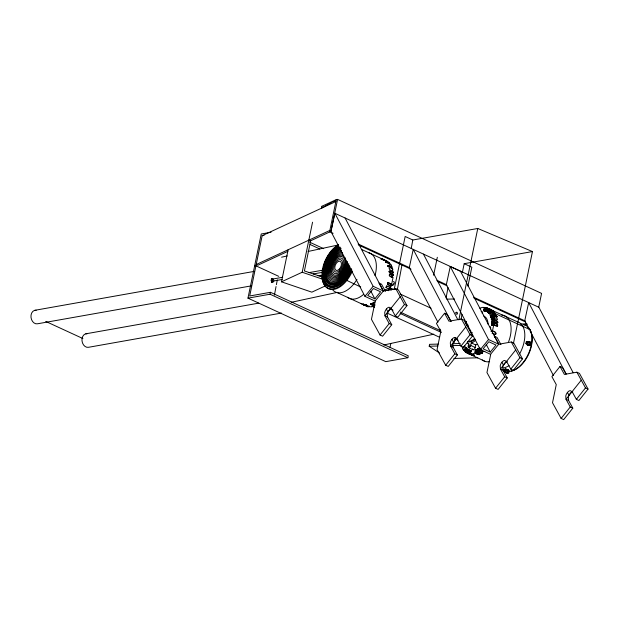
<?xml version="1.0" encoding="UTF-8"?>
<svg xmlns="http://www.w3.org/2000/svg" width="619" height="619" viewBox="0 0 619 619"><rect width="100%" height="100%" fill="white"/><g stroke="black" fill="none" stroke-linecap="round" stroke-linejoin="round"><path stroke-width="0.93" d="M471.454 350.586L470.664 351.275L469.976 353.573L473.968 355.616L468.235 353.565C471.283 349.867 468.126 348.327 467.213 353.07L464.575 351.267C467.732 348.659 465.821 345.472 463.809 350.331L465.418 351.135M467.786 353.333C466.935 350.702 471.407 349.805 469.473 350.888M474.982 352.992C477.659 355.476 483.416 354.857 476.282 352.536C478.015 347.452 474.061 349.634 474.982 352.992L472.637 353.828L470.471 353.797L471.229 350.602L470.541 350.447L469.953 351.391L469.38 351.128M477.489 351.917C475.918 349.371 479.547 345.99 478.804 351.012C485.791 352.76 480.483 355.035 477.489 351.917L475.547 353.256M478.061 352.18L477.93 349.518L478.812 348.59M519.581 353.913A24.884 14.361 -65.3 0 0 516.919 321.601L485.613 307.45C485.698 311.597 481.876 312.053 484.414 307.434L484.986 307.697L484.306 311.04M492.739 310.545L493.173 310.73L487.664 308.161C486.751 312.904 483.601 311.365 486.65 307.666L486.225 307.457M486.163 311.512L485.977 310.606L487.215 307.929M494.411 312.015L493.947 312.742L494.743 312.363L489.598 309.098C488.685 313.841 485.528 312.301 488.577 308.602M487.408 312.092L487.973 312.355L489.149 308.866L490.171 309.361M494.751 312.425L491.076 310.893C489.134 315.814 487.091 312.494 490.302 309.957M488.608 313.26C489.451 313.477 490.333 310.653 491.238 309.794C490.155 308.672 489.064 310.088 490.341 309.368M490.712 317.106L491.803 317.617L490.797 317.261L490.728 316.448L492.794 314.026L491.076 310.893M491.486 317.617L491.517 316.247L493.358 314.29M496.833 318.004L497.552 319.59L493.823 318.158C490.457 321.895 490.751 316.928 493.691 316.557L494.256 316.82L494.395 318.421M497.606 325.958L493.807 324.557C490.426 327.273 491.246 322.05 494.016 322.77C499.015 322.87 498.953 328.674 494.047 324.936L494.589 323.033M491.548 322.089L491.966 320.967L493.939 319.582C498.303 319.814 499.897 325.377 494.07 321.184L492.097 322.53L491.548 322.089L492.848 322.7L492.275 322.437M491.989 319.667L492.291 318.205L494.256 316.82M491.509 324.952C492.399 325.532 492.298 322.445 494.264 323.149C495.068 323.234 498.837 324.867 497.088 326.136M492.113 322.352L492.538 321.23L494.511 319.845M386.179 287.556C384.856 288.245 388.384 284.454 386.21 286.481M494.937 337.146L494.171 335.947M389.637 274.287C388.5 274.248 392.895 274.782 393.243 275.749L393.297 274.178C388.925 273.938 387.339 268.375 393.166 272.569L393.042 271.137C392.516 271.555 387.185 268.561 389.769 268.081M497.475 322.847L496.987 321.431L494.179 320.069L494.31 321.679L494.643 321.447M476.909 349.681L475.972 350.331L475.601 352.807C476.119 354.911 480.553 353.364 479.74 354.54M337.185 292.601L367.887 306.745L368.491 306.753L365.349 305.306L365.489 304.842L369.69 306.776L371.857 306.807L374.201 305.972C370.603 305.26 368.746 302.01 373.683 305.26L374.982 304.796M370.758 304.277L370.789 303.511M370.882 304.401L370.913 303.449M370.688 304.153L371.083 303.411M371.06 304.525L371.114 304.076M371.029 303.859L371.299 303.403M371.245 303.852L371.555 303.418M374.928 305.252L371.779 303.906L371.833 303.457M372.073 303.975L372.127 303.527M372.359 304.068L372.414 303.612M373.628 305.709L373.683 305.26M392.129 277.389L392.345 275.602M476.847 352.799L476.901 352.35L479.477 353.534M478.123 354.439L478.17 353.991M478.41 354.532L478.464 354.083M478.704 354.602L478.758 354.145M478.982 354.641L479.036 354.192M479.238 354.656L479.292 354.207M479.454 354.648L479.508 354.192M479.624 354.61L479.655 353.658M479.802 354.455L479.857 354.006M493.807 324.557L492.453 331.111L490.805 331.08M494.016 322.77L494.07 321.184M386.836 286.017L390.504 287.618L391.131 285.932C390.187 285.87 385.815 283.997 388.036 282.628M492.175 333.215C497.436 337.084 496.314 330.925 492.739 331.242M495.007 334.43C498.187 334.113 493.869 330.484 492.453 331.111M411.225 248.467L412.803 240.002L477.775 228.481L532.464 251.569L513.507 343.096M274.441 295.046L276.043 286.527M276.399 284.639L277.297 279.904M397.321 289.646L402.102 264.298M439.815 331.072L440.171 329.184M446.067 297.948L448.024 287.533M479.826 347.545L479.957 350.207L478.804 351.012M332.89 201.577L335.862 201.546L262.162 235.677L249.689 295.983L270.449 292.3L408.254 355.801L407.859 357.728L385.769 361.643L247.964 298.149L261.241 233.982L271.06 232.241M247.964 298.149L270.054 294.226L270.449 292.3M325.64 285.777L311.844 292.16L281.49 281.823L288.137 249.751M281.49 281.823L302.188 272.244L312.549 222.198M320.178 276.6L320.441 275.316L322.197 276.128M333.115 233.309L329.618 231.699L336.256 199.62L337.579 199.388L541.586 293.391L538.654 307.542M337.579 199.388L330.941 231.46L364.947 296.354L375.153 301.058L383.339 290.992L395.835 288.771L398.388 289.947L406.993 305.639L397.855 317.09L395.301 315.922L391.061 308.192L389.011 307.202A5.161 2.979 -65.3 0 0 384.701 312.603L384.964 315.829L389.204 323.559L391.757 324.727L382.612 336.187L380.066 335.011L371.454 319.319L375.215 301.174M394.179 289.483L405.159 236.473L412.803 240.002M390.032 347.236L390.806 343.468M433.617 275.223L437.324 257.295M439.444 352.938L429.199 346.238L429.594 344.319L438.206 344.087M462.432 272.182L464.188 263.679L532.464 251.569M454.168 342.493L455.143 337.781M458.849 319.876L477.775 228.481M461.054 319.265L462.037 314.529M467.918 286.133L471.84 267.207L464.188 263.679M467.422 343.321L468.745 343.336L468.219 345.866A1.981 1.145 -65.3 0 0 469.04 347.746A1.981 1.145 -65.3 0 0 470.734 345.441L471.268 342.895L472.692 342.384A15.846 9.146 -65.3 0 0 475.454 340.473M472.769 349.534A1.981 1.145 -65.3 0 0 474.146 349.433A1.981 1.145 -65.3 0 0 475.168 347.483L475.694 344.93L477.117 344.427M490.705 354.393L486.952 372.537L495.556 388.229L498.109 389.405L507.247 377.954L503.015 370.224L502.744 366.997A5.161 2.979 -65.3 0 1 507.054 361.597L507.216 361.597M504.067 371.57L504.307 370.417L505.444 370.208L508.98 371.841L508.741 372.994L507.603 373.195L504.067 371.57L505.205 371.369L508.741 372.994M505.205 371.369L505.444 370.208M505.475 370.069L505.715 368.916L508.052 369.628L509.251 370.541L509.011 371.702L505.475 370.069L504.338 370.27L504.578 369.117L505.715 368.916M507.541 372.081L507.781 370.928M507.812 370.781L508.052 369.628M525.902 343.56L526.243 341.912L529.872 341.595L531.466 343.243L531.125 344.891L527.496 345.201L525.902 343.56L527.589 343.259L529.183 344.899L531.125 344.891M527.133 341.75L526.692 343.421L528.293 345.062L530.328 345.031M527.589 343.259L527.93 341.611M573.14 372.653L538.886 307.295L334.879 213.284L330.941 231.46L329.618 231.699M450.268 266.526L446.33 284.701L480.344 349.596L490.542 354.292L498.736 344.226L460.466 271.223L450.268 266.526L488.53 339.529L498.736 344.226M390.032 284.051L391.672 284.09L393.034 277.536C392.245 277.645 387.455 275.339 389.862 274.271M469.264 353.782L469.999 351.252L470.572 351.515M365.349 305.306L365.164 304.641M365.164 305.206L365.303 304.734M366.688 304.865L366.549 305.329L366.115 304.656M366.262 305.221L366.402 304.749M380.995 259.245L381.126 258.773L381.699 258.982M367.918 306.49L368.057 306.026M369.117 306.513L369.257 306.049M387.479 283.858L387.687 284.477L390.256 285.661L391.107 283.827M469.836 354.045L469.976 353.573M471.036 354.06L471.175 353.596M486.047 308.177L486.186 307.713M472.405 355.229C472.359 354.656 475.021 354.95 473.868 355.631M472.692 355.337L472.831 354.873M472.978 355.43L473.117 354.966M473.249 355.515L473.388 355.051M473.496 355.577L473.744 354.78M473.705 355.616L473.93 354.888M473.968 355.616L474.139 355.058M488.623 309.361L488.755 308.896L485.613 307.45M388.345 265.512L388.152 266.479L387.943 265.907L388.655 265.505L392.013 267.006L390.891 268.182M494.372 316.324C499.053 319.218 495.92 313.222 492.794 314.026M482.186 313.438L482.271 313.199A1.981 1.145 -65.3 0 0 481.156 311.519M373.149 302.451C373.814 304.633 373.056 301.639 373.257 303.155M484.793 351.344L483.393 351.724L479.957 350.207M465.287 352.134L466.703 349.278L467.925 349.309M465.859 352.397L467.616 349.309M382.403 259.052C381.699 259.841 383.231 258.231 383.548 260.142M382.194 259.5L382.542 259.113M382.743 259.763L382.952 259.322M382.999 259.887L383.207 259.438M364.521 304.641C364.521 305.43 362.394 304.571 363.074 303.952M362.858 304.409L363.307 304.061M363.5 304.146L363.098 304.509M363.5 304.71L364.243 304.517L364.034 304.958M363.755 304.834L363.964 304.386M385.095 260.831L385.304 260.382M386.117 261.326L386.326 260.878M366.641 305.593L366.433 306.041L365.527 305.608M367.663 306.088L367.887 306.745M488.236 308.424L488.027 308.873L487.006 308.378L488.724 309.167M489.853 309.693L490.062 309.245M490.387 309.941L490.596 309.492M490.999 309.693L490.596 310.057L491.269 309.81M490.79 310.142L491.153 309.755M470.355 354.517L470.842 354.2M470.633 354.648C470.866 353.759 472.289 355.724 471.376 355.012M505.754 369.218L507.897 370.03M466.502 347.955L464.645 350.199L464.072 349.936M386.186 261.419L385.761 262.085L386.024 261.38L389.529 262.936L389.258 263.338L386.976 262.286M385.645 261.969L386.024 261.38M385.923 262.216L386.388 261.489M387.161 262.425L386.62 262.68L387.161 262.425L390.303 263.872L392.013 267.006M465.596 322.948L466.486 321.625M491.648 311.156L491.378 311.558L490.604 310.622L494.419 312.858M493.181 311.806L493.444 311.403M493.444 311.953L493.714 311.55M493.699 312.108L493.97 311.713M493.939 312.27L494.21 311.868M494.148 312.812L494.573 312.154M494.31 312.85L494.689 312.27M492.376 312.858L490.797 314.862A0.99 0.573 -65.3 0 1 489.892 315.032A0.99 0.573 -65.3 0 1 490.155 313.732L491.749 311.728L492.376 312.858L495.517 314.305M400.207 296.741L384.964 315.829L387.517 317.005L391.757 324.727M380.066 335.011L389.204 323.559M395.301 315.922L404.447 304.463L395.835 288.771M437.935 322.213L409.298 267.57L413.237 249.395L451.05 321.547L447.127 314.429L444.574 313.26L436.449 323.435L440.821 331.405L437.06 349.549L445.672 365.241L448.218 366.417L457.364 354.966L453.123 347.236L452.86 344.009A5.161 2.979 -65.3 0 1 457.17 338.608M465.813 326.971L450.57 346.06L454.81 353.789L457.364 354.966M445.672 365.241L454.81 353.789M461.441 319.009L463.995 320.178L472.599 335.869L463.461 347.329L460.907 346.153L470.053 334.693L461.441 319.009L448.945 321.222L444.574 313.26M515.697 349.959L500.462 369.048L504.702 376.778L507.247 377.954M495.556 388.229L504.702 376.778M511.333 341.998L513.878 343.166L522.49 358.858L513.344 370.317L510.799 369.141L519.937 357.681L511.333 341.998L498.837 344.21L494.465 336.249L497.011 337.417L500.949 344.59M566.068 374L562.578 367.632L560.025 366.456L551.9 376.638L556.264 384.6L552.512 402.752L561.116 418.436L563.669 419.612L572.815 408.161L568.575 400.439L568.304 397.205A5.161 2.979 -65.3 0 1 572.614 391.804L572.776 391.804M581.264 380.167L566.021 399.263L570.261 406.985L572.815 408.161M561.116 418.436L570.261 406.985M576.893 372.205L579.446 373.381L588.05 389.072L578.904 400.524L576.359 399.348L585.497 387.896L576.893 372.205L564.396 374.418L560.025 366.456M364.947 296.354L373.141 286.288L334.879 213.284M374.851 298.838L380.584 291.797L373.443 288.508L367.709 295.549L374.851 298.838L370.851 291.216M480.344 349.596L488.53 339.529M490.24 352.079L495.974 345.031L488.832 341.742L483.099 348.791L490.24 352.079L486.24 344.45M390.798 283.819L388.229 282.635L387.494 282.976M387.912 266.008L388.477 265.489M387.943 266.147L388.655 265.505M387.943 265.907L388.871 265.559M388.461 266.155C388.159 267.555 391.34 266.743 392.485 268.321L392.91 269.536L392.338 269.273L392.477 270.874M388.539 266.859L389.088 266.712M391.912 268.058L391.603 268.383L391.44 266.743M493.691 316.557L493.049 314.614L495.618 315.798L495.935 315.473M495.618 315.798L496.19 315.636M495.873 315.961L496.423 315.814M496.616 317.152L496.639 316M496.09 317.114L497.018 316.758M496.306 317.168L497.018 316.526M496.484 317.183L497.049 316.657M374.874 302.544L373.187 303.001M479.377 351.275L479.338 350.865L478.03 351.778C478.649 354.053 483.369 352.652 481.946 352.459M490.913 317.354L493.258 315.342L496.399 316.789M493.792 318.839L492.592 319.675L492.028 319.412M389.428 271.137L389.096 271.37L393.166 272.569M388.91 271.594L389.591 271.091M389.366 271.934L389.181 272.375L389.691 272.36M389.916 272.553L389.583 272.786L391.533 273.753M393.297 274.178L392.392 274.147L392.26 272.538M497.312 322.901L497.924 322.522M385.591 261.814L386.117 261.891M329.881 230.415L256.189 264.545L258.007 265.164L287.835 251.353M309.771 241.193L329.942 231.846M389.529 274.387L390.102 274.302M389.312 275.47L389.893 276.089M392.957 275.617L389.777 274.418M392.748 277.405L390.419 276.6M281.583 257.187L287.247 255.964M308.022 251.484L338.237 244.969M291.178 302.327L337.448 292.346M383.749 344.984L433.787 334.19M262.162 235.677L264.05 235.336M254.595 266.062L255.933 265.83M34.819 310.305L254.308 271.377M271.377 279.293L282.69 277.281M309.105 272.6L323.25 270.093M271.795 281.312L282.171 279.471M313.299 273.946L321.787 272.445M251.407 285.854L37.62 323.768A6.879 5.215 79.9 0 1 30.996 317.323A6.879 5.215 79.9 0 1 36.181 310.235M317.787 275.788L320.441 275.316M85.824 333.811L258.757 303.14M393.227 281.715A1.981 1.145 -65.3 0 1 394.295 283.285A1.981 1.145 -65.3 0 1 392.477 285.382L390.728 285.692L390.132 287.711A15.846 9.146 -65.3 0 1 389.142 290.002M281.506 313.067L88.618 347.274A6.879 5.215 79.9 0 1 82.002 340.821A6.879 5.215 79.9 0 1 87.186 333.734M529.872 341.595L526.243 341.912M530.669 343.383L531.466 343.243M527.496 345.201L529.183 344.899M446.81 299.17L454.516 298.962M520.223 324.016L526.97 323.83M523.287 324.704L527.14 324.604M452.559 343.707L460.211 343.499M429.199 346.238L437.811 346.013M452.156 345.626L460.768 345.402M453.851 358.455L477.767 357.813M527.04 341.765L529.075 341.742M384.84 260.429L385.877 260.645M387.726 282.628L391.672 284.09M484.414 307.434L482.247 307.403L479.903 308.231L480.476 308.494M494.751 334.399L495.556 334.415M387.974 282.604L388.531 282.643M365.976 305.121L365.032 305.105M308.827 240.164L310.653 240.783L304.401 270.936L322.236 277.01M302.188 272.244L322.716 279.239M361.364 303.666L360.939 303.472L362.386 304.161M469.45 354.076L469.906 354.285L468.428 353.581M358.084 243.971L409.739 267.772M436.882 280.283L446.516 284.717M473.659 297.228L525.314 321.029M358.509 245.016L411.039 269.219M437.308 281.328L446.941 285.761M474.084 298.273L525.74 322.073M361.604 249.449L386.898 261.141L389.529 262.936M387.804 261.582L384.198 259.926L385.676 260.63M382.557 259.376L384.267 260.166M387.834 263.253L390.976 264.7L391.595 265.845M492.144 312.2L529.98 329.633L530.274 330.244M485.497 310.104L486.07 310.367M486.526 310.599L487.099 310.862M487.432 311.04L487.996 311.303M485.404 310.343L485.977 310.606M486.402 310.823L486.975 311.086M388.562 265.884L391.131 267.068M487.339 311.28L487.911 311.543M488.337 311.759L488.902 312.022M485.358 310.583L485.93 310.846M487.285 311.519L487.857 311.783M488.832 312.138L489.405 312.402M483.663 309.964L484.236 310.227M484.662 310.444L485.234 310.707M488.182 311.953L488.755 312.216M485.35 310.808L485.923 311.071M487.285 311.744L487.857 312.007M488.012 312.092L489.281 312.626M483.617 310.212L484.19 310.475M484.507 310.637L485.079 310.9M485.397 311.009L486.48 311.512M487.323 311.937L487.896 312.2M485.474 311.156L486.317 311.543M488.615 312.603L489.188 312.866M489.614 313.075L490.186 313.338M483.609 310.436L484.182 310.699M484.344 310.784L484.909 311.048M483.656 310.63L484.739 311.14M488.569 312.843L489.142 313.106M489.459 313.268L490.031 313.531M483.733 310.777L484.576 311.164M488.561 313.067L489.134 313.33M491.099 315.791L491.672 316.054M490.944 315.984L491.517 316.247M490.821 316.208L491.393 316.471M490.728 316.448L491.3 316.711M490.681 316.688L491.254 316.951M490.674 316.913L491.246 317.176M491.401 317.261L491.973 317.524M491.888 317.795L492.461 318.058M491.718 317.942L492.291 318.205M491.563 318.127L492.136 318.39M491.44 318.352L492.012 318.615M491.347 318.599L491.919 318.862M491.3 318.839L491.873 319.102M491.293 319.064L491.865 319.327M491.339 319.257L492.422 319.768M491.416 319.404L492.26 319.799M492.136 320.82L492.709 321.083M491.966 320.967L492.538 321.23M491.819 321.153L492.384 321.416M491.687 321.377L492.26 321.64M491.602 321.617L492.167 321.88M491.548 321.865L492.12 322.128M491.587 322.282L492.67 322.793M491.664 322.429L492.507 322.824M492.237 323.397L492.809 323.66M492.059 323.489L492.631 323.752M491.896 323.636L492.461 323.899M491.741 323.822L492.314 324.085M491.618 324.047L492.182 324.31M491.525 324.286L492.097 324.549M491.471 324.534L492.043 324.797M491.471 324.758L492.043 325.021M491.594 325.099L492.167 325.362M309.662 242.199L323.706 248.676M310.142 244.528L319.799 248.977M390.264 284.361L392.477 285.382M492.198 333.084L495.053 334.399M465.999 321.462L466.571 321.725M389.916 287.974L393.398 289.576M389.56 288.036L393.034 289.638M465.248 323.273L467.856 324.472M465.751 323.737L467.492 324.534M388.809 288.733L391.417 289.932M400.214 294.04L431.064 308.254M391.053 289.994L386.078 287.642M466.741 325.223L468.482 326.027M388.368 290.706C387.649 290.017 384.291 288.439 384.5 290.682M373.141 286.288L383.339 290.992L345.077 217.989M404.447 304.463L406.993 305.639M470.053 334.693L472.599 335.869M519.937 357.681L522.49 358.858M585.497 387.896L588.05 389.072M360.73 287.015L346.013 280.036M471.268 342.895L475.694 344.93M481.273 349.302L481.845 349.565L480.53 350.47L480.406 349.008M400.369 312.146L440.774 330.77M478.239 348.327L479.075 348.721M478.069 348.358L478.642 348.621M477.899 348.451L478.472 348.714M470.734 345.441L475.168 347.483M477.729 348.598L478.301 348.861M477.574 348.791L478.147 349.054M477.45 349.008L478.023 349.271M389.568 308.572L393.08 310.196M400.106 313.431L441.386 332.457M455.445 338.933L458.075 340.148M477.357 349.255L477.93 349.518M477.311 349.495L477.883 349.758M477.303 349.72L477.876 349.983M476.189 349.387L477.025 349.774M476.026 349.41L477.11 349.921M475.849 349.503L476.421 349.766M476.584 349.851L477.148 350.114M475.678 349.65L476.251 349.913M476.576 350.083L477.148 350.346M475.531 349.843L476.104 350.106M475.4 350.068L475.972 350.331M475.315 350.308L475.887 350.571M475.26 350.547L475.833 350.811M468.583 347.685L473.009 349.727M465.929 347.692L466.649 347.986M465.759 347.723L466.331 347.986M465.589 347.816L466.161 348.079M470.881 350.323L471.601 350.625M465.418 347.963L465.991 348.226M470.711 350.354L471.283 350.617M470.541 350.447L471.113 350.71M465.271 348.149L465.836 348.412M467.043 349.039L467.778 349.278M469.14 349.944L469.976 350.339M470.37 350.594L470.943 350.857M468.97 349.975L470.061 350.486M466.873 349.131L467.438 349.395M468.8 350.068L469.372 350.331M469.527 350.416L470.1 350.679M470.216 350.787L470.788 351.05M462.664 347.468L462.091 347.205L463.809 350.331M466.703 349.278L467.275 349.542M468.629 350.215L469.202 350.478M466.045 349.093L466.618 349.356M469.527 350.64L470.664 351.275M466.548 349.472L467.121 349.735M468.475 350.408L469.047 350.671M371.942 306.096L374.58 307.31M386.875 312.974L439.575 337.262M466.424 349.696L466.997 349.959M468.351 350.633L468.923 350.896M485.652 361.597L466.308 352.629L467.546 349.952L467.36 349.046M453.123 347.236L450.57 346.06L450.307 342.833A5.161 2.979 -65.3 0 1 454.617 337.432L456.667 338.423L460.907 346.153M503.015 370.224L500.462 369.048L500.198 365.821A5.161 2.979 -65.3 0 1 504.508 360.42L506.559 361.411L510.799 369.141M568.575 400.439L566.021 399.263L565.758 396.028A5.161 2.979 -65.3 0 1 570.068 390.628L572.118 391.626L576.359 399.348M255.918 265.83L278.751 276.345M271.176 280.732L272.453 281.32M270.054 294.226L407.859 357.728M45.729 321.423L82.9 338.547M388.268 288.725L389.676 289.398M389.939 287.355L389.103 289.135M467.995 352.884L469.016 353.379M363.941 304.85L364.955 305.345M389.111 286.937L390.504 287.618M488.755 308.896L489.149 309.183M386.89 262.278L385.861 261.473M526.792 343.406L528.386 345.046M388.686 263.075L389.459 264.011M363.802 304.246L364.506 305.113M463.136 349.495L462.501 348.365L464.088 346.361A0.99 0.573 -65.3 0 1 464.985 346.191A0.99 0.573 -65.3 0 1 464.722 347.499M567.43 392.454L569.07 395.44M501.87 362.247L503.51 365.233M451.986 339.258L453.619 342.245M385.451 291.371L381.521 284.198L378.967 283.022L383.339 290.992M386.38 309.028L388.012 312.015M566.052 373.899L528.68 302.59L524.742 320.766L529.222 329.308M530.112 331.018L553.386 375.416M423.435 254.092L457.696 319.458M387.517 317.005L387.254 313.771A5.161 2.979 -65.3 0 1 391.564 308.378M493.823 318.158L493.939 319.582M482.286 352.505L482.325 353.054M482.093 352.196L482.263 353.194M482.116 352.9L482.147 353.302M481.938 352.985L481.969 353.395M481.721 353.047L481.752 353.449M481.466 353.078L481.497 353.48M481.18 353.07L481.218 353.472M480.893 353.031L480.924 353.434M480.599 352.962L480.63 353.364M373.327 302.204L373.365 302.606M373.35 302.9L373.381 303.31M271.362 278.921A1.896 1.439 79.9 0 1 271.896 279.672M272.097 280.639A1.896 1.439 79.9 0 1 271.377 282.179M475.191 339.204A14.152 8.171 -65.3 0 1 468.018 341.742M489.59 326.693A1.981 1.145 -65.3 0 1 490.395 328.999M472.606 349.232A1.981 1.145 -65.3 0 1 472.529 348.845M527.775 327.196A24.412 14.09 -65.3 0 1 529.771 351.522A24.412 14.09 -65.3 0 1 511.132 371.083M465.728 322.747A15.846 9.146 -65.3 0 1 466.579 321.346M483.795 316.108A15.846 9.146 -65.3 0 1 488.066 324.155M474.278 338.779A14.152 8.171 -65.3 0 1 467.832 341.433M471.995 332.689A5.2 3.002 -65.3 0 1 471.098 333.007M501.684 315.071A24.884 14.361 -65.3 0 1 508.625 341.711M489.621 361.658A24.884 14.361 -65.3 0 1 482.278 359.964M471.995 332.581A5.076 2.933 -65.3 0 1 471.121 332.89M470.757 330.531A2.747 1.586 -65.3 0 1 470.479 330.19M524.053 324.898A24.884 14.361 -65.3 0 1 530.119 349.487A24.884 14.361 -65.3 0 1 508.826 371.431M504.717 370.58A24.884 14.361 -65.3 0 1 503.123 369.566M509.081 365.605A24.884 14.361 -65.3 0 1 503.332 367.972M273.822 280.647A1.718 1.3 79.9 0 1 272.174 282.102A1.718 1.3 79.9 0 1 271.354 279.517A1.718 1.3 79.9 0 1 273.428 279.401M271.509 279.13A1.718 1.3 79.9 0 1 271.826 279.331M272.492 280.887A1.718 1.3 79.9 0 1 271.524 282.411M351.112 268.824A22.779 13.146 -65.3 0 1 324.658 282.69A22.779 13.146 -65.3 0 1 338.578 245.975M349.665 266.851A19.042 10.995 -65.3 0 1 333.44 283.788A19.042 10.995 -65.3 0 1 326.081 267.803A19.042 10.995 -65.3 0 1 341.131 248.312M350.47 268.677A21.65 12.496 -65.3 0 1 325.323 281.854A21.65 12.496 -65.3 0 1 338.554 246.958M351.252 268.886A22.779 13.146 -65.3 0 1 324.797 282.759A22.779 13.146 -65.3 0 1 338.725 246.045M349.789 268.514A20.458 11.807 -65.3 0 1 332.48 285.057A20.458 11.807 -65.3 0 1 324.975 268.159A20.458 11.807 -65.3 0 1 340.318 247.213M351.855 269.946A24.412 14.09 -65.3 0 1 323.861 284.013A24.412 14.09 -65.3 0 1 338.044 245.008M393.645 283.695A1.114 0.642 -65.3 0 1 393.351 284.191M393.166 284.376A1.114 0.642 -65.3 0 1 392.779 284.562M390.899 285.305A14.152 8.171 -65.3 0 1 389.359 289.615M368.452 252.606A24.884 14.361 -65.3 0 1 375.021 275.54M363.508 294.451A24.884 14.361 -65.3 0 1 347.522 297.282M394.226 289.266A2.747 1.586 -65.3 0 1 395.51 289.282M352.335 271.145A24.884 14.361 -65.3 0 1 334.477 289.282A24.884 14.361 -65.3 0 1 322.22 277.66M322.306 272.422A24.884 14.361 -65.3 0 1 322.847 268.994M323.737 265.505A24.884 14.361 -65.3 0 1 324.635 262.889M324.967 262.03A24.884 14.361 -65.3 0 1 326.948 257.814M327.389 257.009A24.884 14.361 -65.3 0 1 328.821 254.657M329.85 253.163A24.884 14.361 -65.3 0 1 338.616 244.869M356.946 279.393A24.884 14.361 -65.3 0 1 332.689 289.893M350.687 268.723A22.029 12.713 -65.3 0 1 325.099 282.132A22.029 12.713 -65.3 0 1 338.562 246.633M349.217 265.543A17.936 10.353 -65.3 0 1 334.105 282.643A17.936 10.353 -65.3 0 1 326.561 268.019A17.936 10.353 -65.3 0 1 340.821 249.264M348.807 263.934A16.643 9.61 -65.3 0 1 334.902 281.359A16.643 9.61 -65.3 0 1 327.42 267.725A16.643 9.61 -65.3 0 1 341.332 250.3M347.971 264.081A15.336 8.852 -65.3 0 1 335.15 280.136A15.336 8.852 -65.3 0 1 328.263 267.578A15.336 8.852 -65.3 0 1 341.077 251.523M347.499 261.698A14.044 8.109 -65.3 0 1 336.071 278.782A14.044 8.109 -65.3 0 1 329.246 266.758A14.044 8.109 -65.3 0 1 342.353 252.653M346.625 261.373A12.682 7.32 -65.3 0 1 336.388 277.49A12.682 7.32 -65.3 0 1 330.213 266.24A12.682 7.32 -65.3 0 1 342.593 254.03M349.959 266.874A19.537 11.274 -65.3 0 1 333.579 284.229A19.537 11.274 -65.3 0 1 325.602 268.646A19.537 11.274 -65.3 0 1 340.365 248.118M349.65 266.789A19.251 11.111 -65.3 0 1 333.509 283.897A19.251 11.111 -65.3 0 1 325.648 268.545A19.251 11.111 -65.3 0 1 340.187 248.312M344.814 257.434A11.343 6.546 -65.3 0 1 338.547 275.331A11.343 6.546 -65.3 0 1 331.049 266.193A11.343 6.546 -65.3 0 1 343.653 256.018M528.843 342.686C530.228 346.439 531.822 340.992 528.843 342.686M321.911 206.266L321.516 208.185L336.256 199.62L321.911 206.266M505.119 372.383L507.371 373.156L505.119 372.383M456.002 312.649A1.029 0.781 79.9 0 0 456.69 314.259A1.029 0.781 79.9 0 0 457.371 312.804A1.029 0.781 79.9 0 0 456.002 312.649M469.62 346.717A1.114 0.642 -65.3 0 0 469.953 344.922A1.114 0.642 -65.3 0 0 468.707 346.06A1.114 0.642 -65.3 0 0 469.62 346.717M339.661 273.374A10.043 5.803 -65.3 0 0 343.027 257.14A10.043 5.803 -65.3 0 0 331.66 266.975A10.043 5.803 -65.3 0 0 339.661 273.374M339.297 269.149A4.952 2.855 -65.3 0 0 340.218 261.35A4.952 2.855 -65.3 0 0 334.84 266.99A4.952 2.855 -65.3 0 0 339.297 269.149M339.8 271.795A8.418 4.859 -65.3 0 0 341.943 258.347A8.418 4.859 -65.3 0 0 332.604 267.346A8.418 4.859 -65.3 0 0 339.8 271.795M339.707 270.317A6.685 3.861 -65.3 0 0 340.953 259.779A6.685 3.861 -65.3 0 0 333.687 267.4A6.685 3.861 -65.3 0 0 339.707 270.317"/></g></svg>
